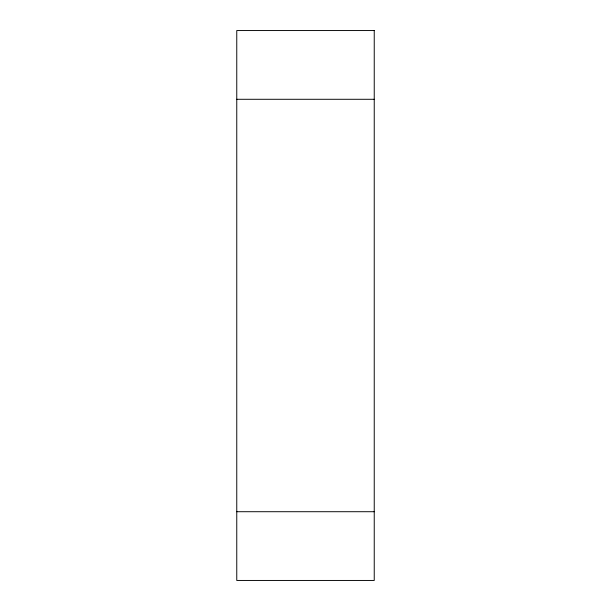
<?xml version="1.0" encoding="UTF-8"?>
<svg xmlns="http://www.w3.org/2000/svg" width="611" height="611" viewBox="0 0 611 611"><rect width="100%" height="100%" fill="white"/><g stroke="black" fill="none" stroke-linecap="round" stroke-linejoin="round"><path stroke-width="0.92" d="M236.763 99.288L374.238 99.288M236.763 511.713L374.238 511.713M374.238 30.55L236.763 30.55L236.763 580.45L374.238 580.45L374.238 30.55"/></g></svg>
